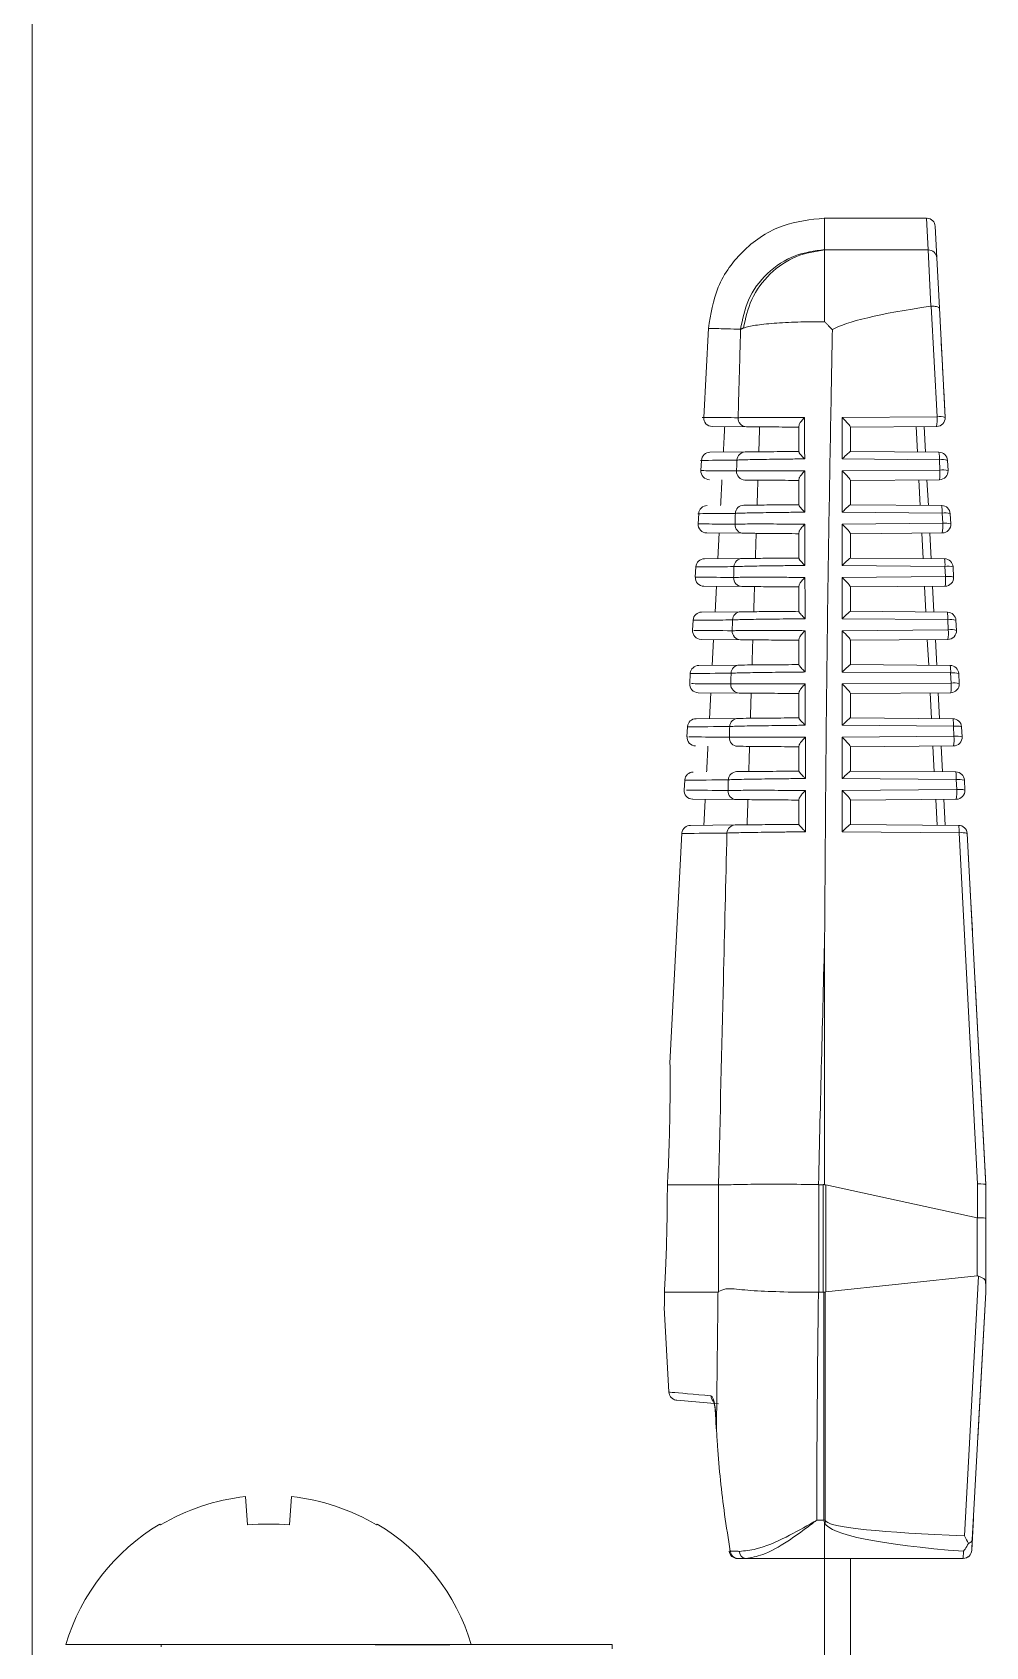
# Model space of a CAD drawing. Extents: x 11 to 120, y 2 to 94.
# Drawn here: x 20.089 to 21.198, y 43.932 to 45.811 of the extents above; entities that cross this region are included whole.
import ezdxf

# ---------------------------------------------------------------- set-up
doc = ezdxf.new("R2010")
doc.units = 0
doc.header["$MEASUREMENT"] = 0
doc.linetypes.add('SLD-Solid', pattern=[0])
doc.layers.add('OBJECT', color=7, linetype='CONTINUOUS')

msp = doc.modelspace()

# ---------------------------------------------------------------- linework, layer by layer
at = {"layer": 'OBJECT', "color": 7, "linetype": 'SLD-Solid', "lineweight": 15}
for p, q in [((20.0888, 48.6893), (20.0888, 39.7167)), ((21.1296, 45.5943), (21.0106, 45.5943)), ((21.1315, 45.5573), (21.1296, 45.5943)), ((21.1415, 45.548), (21.1396, 45.5849)), ((21.011, 45.5573), (21.1315, 45.5573)), ((21.1347, 45.4917), (21.1315, 45.5573)), ((21.1415, 45.548), (21.1446, 45.4894)), ((21.1418, 45.3631), (21.135, 45.4918)), ((21.1446, 45.4894), (21.1513, 45.3624)), ((20.8757, 45.4664), (20.8703, 45.3624)), ((21.1467, 45.449), (21.1481, 45.4232)), ((21.1513, 45.3624), (21.1496, 45.394)), ((21.0315, 45.3621), (21.1418, 45.3631)), ((21.0315, 45.314), (21.0315, 45.3621)), ((20.92, 45.3515), (20.8802, 45.3519)), ((21.1414, 45.3518), (21.041, 45.351)), ((21.041, 45.3511), (21.041, 45.3227)), ((21.119, 45.322), (21.1174, 45.3516)), ((21.1268, 45.3517), (21.1284, 45.322)), ((20.9186, 45.3222), (20.8775, 45.3218)), ((21.0409, 45.3227), (21.144, 45.3218)), ((20.8676, 45.3124), (20.867, 45.3004)), ((21.1445, 45.313), (21.0315, 45.314)), ((21.1451, 45.3011), (21.1445, 45.313)), ((21.1539, 45.3123), (21.1546, 45.3004)), ((21.0315, 45.3001), (21.1451, 45.3011)), ((21.0315, 45.252), (21.0315, 45.3001)), ((21.1447, 45.2899), (21.041, 45.289)), ((21.041, 45.2891), (21.041, 45.2607)), ((21.1222, 45.26), (21.1207, 45.2897)), ((21.1301, 45.2898), (21.1317, 45.2599)), ((20.8644, 45.2504), (20.8638, 45.2385)), ((21.1478, 45.251), (21.0315, 45.252)), ((21.0409, 45.2607), (21.1473, 45.2598)), ((21.1484, 45.2391), (21.1478, 45.251)), ((21.1572, 45.2503), (21.1578, 45.2384)), ((20.9165, 45.2275), (20.8737, 45.2279)), ((20.8882, 45.228), (20.8866, 45.1977)), ((21.0315, 45.2381), (21.1484, 45.2391)), ((21.0315, 45.19), (21.0315, 45.2381)), ((21.148, 45.2279), (21.041, 45.227)), ((21.041, 45.2271), (21.041, 45.1987)), ((21.1255, 45.198), (21.124, 45.2277)), ((21.1334, 45.2278), (21.135, 45.1979)), ((20.871, 45.1978), (20.9151, 45.1981)), ((21.151, 45.189), (21.0315, 45.19)), ((21.0409, 45.1987), (21.1506, 45.1978)), ((20.8611, 45.1884), (20.8605, 45.1765)), ((21.0315, 45.1761), (21.1517, 45.1772)), ((21.0315, 45.128), (21.0315, 45.1761)), ((21.1517, 45.1772), (21.151, 45.189)), ((21.1605, 45.1883), (21.1611, 45.1765)), ((20.9148, 45.1656), (20.8704, 45.1659)), ((20.885, 45.166), (20.8834, 45.1357)), ((21.1512, 45.1659), (21.041, 45.165)), ((21.041, 45.1651), (21.041, 45.1367)), ((21.1288, 45.136), (21.1272, 45.1657)), ((21.1366, 45.1658), (21.1382, 45.1359)), ((20.8678, 45.1357), (20.9135, 45.1361)), ((21.0409, 45.1367), (21.1539, 45.1357)), ((20.8579, 45.1263), (20.8573, 45.1146)), ((21.1543, 45.127), (21.0315, 45.128)), ((21.0315, 45.1141), (21.1549, 45.1152)), ((21.0315, 45.066), (21.0315, 45.1141)), ((21.1549, 45.1152), (21.1543, 45.127)), ((21.1638, 45.1263), (21.1644, 45.1145)), ((20.9131, 45.1036), (20.8672, 45.104)), ((20.8817, 45.104), (20.8801, 45.0737)), ((21.1545, 45.104), (21.041, 45.103)), ((21.041, 45.1031), (21.041, 45.0747)), ((21.1321, 45.0739), (21.1305, 45.1038)), ((21.1399, 45.1038), (21.1415, 45.0738)), ((20.8546, 45.0643), (20.854, 45.0526)), ((20.8645, 45.0737), (20.9118, 45.0741)), ((21.1576, 45.0649), (21.0315, 45.066)), ((21.0409, 45.0747), (21.1571, 45.0737)), ((21.1582, 45.0532), (21.1576, 45.0649)), ((21.167, 45.0642), (21.1677, 45.0525)), ((20.9115, 45.0416), (20.8639, 45.042)), ((20.8785, 45.042), (20.8769, 45.0116)), ((21.0315, 45.0521), (21.1582, 45.0532)), ((21.0315, 45.004), (21.0315, 45.0521)), ((21.1578, 45.042), (21.041, 45.041)), ((21.041, 45.0411), (21.041, 45.0127)), ((21.1353, 45.0119), (21.1338, 45.0418)), ((21.1432, 45.0419), (21.1448, 45.0118)), ((20.8514, 45.0023), (20.8508, 44.9906)), ((20.8613, 45.0117), (20.9102, 45.0121)), ((21.1609, 45.0029), (21.0315, 45.004)), ((21.0409, 45.0127), (21.1604, 45.0117)), ((21.1615, 44.9912), (21.1609, 45.0029)), ((21.1703, 45.0022), (21.1709, 44.9905)), ((21.0315, 44.9901), (21.1615, 44.9912)), ((21.0315, 44.942), (21.0315, 44.9901)), ((21.161, 44.98), (21.041, 44.979)), ((21.041, 44.9791), (21.041, 44.9507)), ((21.1386, 44.9499), (21.137, 44.9798)), ((21.1465, 44.9799), (21.1481, 44.9498)), ((21.0409, 44.9507), (21.1637, 44.9497)), ((20.8481, 44.9403), (20.8475, 44.9287)), ((21.1641, 44.9409), (21.0315, 44.942)), ((21.0315, 44.9281), (21.1647, 44.9293)), ((21.0315, 44.88), (21.0315, 44.9281)), ((21.1647, 44.9293), (21.1641, 44.9409)), ((21.1736, 44.9402), (21.1742, 44.9286)), ((20.9082, 44.9176), (20.8574, 44.9181)), ((21.1643, 44.918), (21.041, 44.917)), ((21.041, 44.9171), (21.041, 44.8887)), ((21.1419, 44.8878), (21.1403, 44.9178)), ((21.1497, 44.9179), (21.1513, 44.8878)), ((21.0409, 44.8887), (21.167, 44.8876)), ((20.8449, 44.8783), (20.8309, 44.6108)), ((20.8548, 44.8876), (20.907, 44.8881)), ((21.1674, 44.8788), (21.0315, 44.88)), ((21.189, 44.4703), (21.1674, 44.8788)), ((21.1769, 44.8781), (21.1985, 44.4694)), ((21.1807, 44.8049), (21.1769, 44.8781)), ((21.1829, 44.7648), (21.1807, 44.8049)), ((21.011, 44.758), (21.011, 44.4694)), ((21.1931, 44.5705), (21.186, 44.7044)), ((21.1985, 44.4693), (21.1931, 44.5705)), ((20.8876, 44.4693), (20.828, 44.4693)), ((20.8876, 44.3449), (20.8876, 44.4693)), ((21.0038, 44.4694), (21.0042, 44.4693)), ((21.0042, 44.4693), (21.0042, 44.3443)), ((21.0094, 44.4693), (21.0042, 44.4693)), ((21.0094, 44.3443), (21.0094, 44.4693)), ((21.0125, 44.469), (21.0125, 44.3445)), ((21.1887, 44.4308), (21.0125, 44.469)), ((21.189, 44.4308), (21.189, 44.4703)), ((21.1985, 44.4694), (21.1985, 44.4693)), ((21.1985, 44.4693), (21.1985, 44.4302)), ((21.1887, 44.4308), (21.189, 44.4308)), ((21.1887, 44.3632), (21.1887, 44.4308)), ((21.1985, 44.4302), (21.1985, 44.3526)), ((21.0125, 44.3445), (21.1887, 44.3632)), ((21.1737, 44.0608), (21.1901, 44.3629)), ((20.8869, 44.3443), (20.8246, 44.3443)), ((21.0042, 44.3443), (21.0037, 44.3443)), ((21.0042, 44.3443), (21.0094, 44.3443)), ((21.0102, 44.3443), (21.0094, 44.3443)), ((21.0102, 44.0788), (21.0102, 44.3443)), ((21.0125, 44.3445), (21.0117, 44.3444)), ((21.0117, 44.3444), (21.0117, 44.0788)), ((21.1985, 44.3443), (21.1828, 44.0561)), ((21.1892, 44.174), (21.1985, 44.3443)), ((21.1985, 44.3526), (21.1985, 44.3443)), ((20.8244, 44.3265), (20.8298, 44.228)), ((20.8876, 44.2143), (20.8389, 44.2186)), ((20.8839, 44.2033), (20.8848, 44.1851)), ((20.8839, 44.2033), (20.8839, 44.2033)), ((20.3395, 44.0735), (20.3371, 44.1064)), ((20.3906, 44.1064), (20.3882, 44.0735)), ((21.1822, 44.0439), (21.1842, 44.0809)), ((20.2373, 44.0744), (20.2381, 44.0735)), ((20.4896, 44.0735), (20.4903, 44.0744)), ((21.0017, 44.0788), (21.0102, 44.0788)), ((21.011, 44.0758), (21.011, 44.0343)), ((21.1828, 44.0561), (21.1822, 44.0439)), ((21.011, 44.0343), (20.9192, 44.0343)), ((21.1632, 44.0343), (21.011, 44.0343)), ((21.011, 44.0343), (21.011, 43.8529)), ((21.041, 44.0343), (21.041, 43.8529)), ((21.1722, 44.0344), (21.1725, 44.0427)), ((20.1278, 43.9343), (20.5998, 43.9343)), ((20.2388, 43.9343), (20.2388, 43.9316)), ((20.4888, 43.9336), (20.4888, 43.9343)), ((20.7638, 43.9343), (20.7638, 43.9291))]:
    msp.add_line(p, q, dxfattribs=at)
at = {"layer": 'OBJECT', "color": 7, "linetype": 'SLD-Solid', "lineweight": 15, "flags": 128}
for points in [[(20.8834, 44.2082), (20.8837, 44.2061), (20.8838, 44.2033)], [(20.8841, 44.2033), (20.8839, 44.2033), (20.8839, 44.2033)], [(20.8851, 44.1851), (20.8848, 44.1851), (20.8848, 44.1851)], [(21.1723, 44.0344), (21.1722, 44.0344), (21.1722, 44.0344)]]:
    msp.add_lwpolyline(points, dxfattribs=at)
at = {"layer": 'OBJECT', "color": 7, "linetype": 'SLD-Solid', "lineweight": 15}
for centre, radius, start, end in [((21.1296, 45.5843), 0.01, 3.0226, 85.0653), ((21.1316, 45.5474), 0.00991, 3.4707, 90.555), ((20.8802, 45.3619), 0.01, 176.9496, 269.5), ((20.9202, 45.3614), 0.00992, 176.5032, 268.9399), ((21.0874, 45.3596), 0.0545, 351.8664, 3.6806), ((21.1413, 45.3618), 0.01, 270.5, 3.0226), ((21.1451, 45.3429), 0.0204, 72.3835, 99.2788), ((20.8776, 45.3118), 0.01, 90.5, 176.6468), ((20.9188, 45.3123), 0.00989, 91.0021, 177.5873), ((21.1036, 45.3154), 0.041, 356.6853, 9), ((21.144, 45.3118), 0.01, 3.0226, 89.5), ((21.1478, 45.2929), 0.0204, 72.3835, 99.2788), ((20.877, 45.2999), 0.01, 176.5331, 269.5), ((20.9184, 45.2994), 0.00992, 176.4854, 268.9194), ((21.0907, 45.2976), 0.0545, 351.8664, 3.6806), ((21.1446, 45.2999), 0.01, 270.5, 3.0226), ((21.1484, 45.281), 0.0204, 72.3835, 99.2788), ((20.8744, 45.2498), 0.01, 90.5, 176.1343), ((20.917, 45.2503), 0.00989, 91.0203, 177.6082), ((21.1068, 45.2534), 0.041, 356.6853, 9), ((21.1472, 45.2498), 0.01, 3.0226, 89.5), ((21.151, 45.2309), 0.0204, 72.3835, 99.2788), ((20.8738, 45.2379), 0.01, 176.0214, 269.5), ((20.9167, 45.2374), 0.00991, 176.4672, 268.8985), ((21.094, 45.2356), 0.0545, 351.8664, 3.6806), ((21.1479, 45.2379), 0.01, 270.5, 3.0226), ((21.1517, 45.219), 0.0204, 72.3835, 99.2788), ((20.8711, 45.1878), 0.01, 90.5, 175.6235), ((20.9153, 45.1883), 0.00989, 91.0387, 177.6293), ((21.1101, 45.1914), 0.041, 356.6853, 9), ((21.1505, 45.1878), 0.01, 3.0226, 89.5), ((21.1543, 45.1689), 0.0204, 72.3835, 99.2788), ((20.8705, 45.1759), 0.01, 175.5116, 269.5), ((20.915, 45.1755), 0.00991, 176.4488, 268.8773), ((21.0972, 45.1737), 0.0545, 351.8664, 3.6806), ((21.1511, 45.1759), 0.01, 270.5, 3.0226), ((21.1549, 45.157), 0.0204, 72.3835, 99.2788), ((20.8679, 45.1257), 0.01, 90.5, 175.1147), ((20.9136, 45.1263), 0.00988, 91.0575, 177.6507), ((21.1134, 45.1293), 0.041, 356.6853, 9), ((21.1538, 45.1257), 0.01, 3.0226, 89.5), ((20.8673, 45.114), 0.01, 175.0037, 269.5), ((20.9133, 45.1135), 0.00991, 176.4302, 268.8558), ((21.1576, 45.1068), 0.0204, 72.3835, 99.2788), ((21.1005, 45.1117), 0.0545, 351.8664, 3.6806), ((21.1544, 45.114), 0.01, 270.5, 3.0226), ((21.1582, 45.095), 0.0204, 72.3835, 99.2788), ((20.8646, 45.0637), 0.01, 90.5, 174.6079), ((20.912, 45.0642), 0.00988, 91.0765, 177.6725), ((21.1167, 45.0673), 0.041, 356.6853, 9), ((21.1571, 45.0637), 0.01, 3.0226, 89.5), ((21.1609, 45.0448), 0.0204, 72.3835, 99.2788), ((20.864, 45.052), 0.01, 174.4978, 269.5), ((20.9117, 45.0515), 0.00991, 176.4113, 268.834), ((21.1038, 45.0497), 0.0545, 351.8664, 3.6806), ((21.1577, 45.052), 0.01, 270.5, 3.0226), ((21.1615, 45.0331), 0.0204, 72.3835, 99.2788), ((20.8614, 45.0017), 0.01, 90.5, 174.103), ((20.9104, 45.0022), 0.00988, 91.0959, 177.6945), ((21.1199, 45.0053), 0.041, 356.6853, 9), ((21.1603, 45.0017), 0.01, 3.0226, 89.5), ((21.1641, 44.9828), 0.0204, 72.3835, 99.2788), ((20.8608, 44.99), 0.01, 173.9939, 269.5), ((20.91, 44.9895), 0.0099, 176.3921, 268.8118), ((21.1071, 44.9877), 0.0545, 351.8664, 3.6806), ((21.161, 44.99), 0.01, 270.5, 3.0226), ((21.1648, 44.9711), 0.0204, 72.3835, 99.2788), ((20.8581, 44.9396), 0.01, 90.5, 173.6003), ((20.9088, 44.9402), 0.00987, 91.1155, 177.7169), ((21.1232, 44.9432), 0.041, 356.6853, 9), ((21.1636, 44.9397), 0.01, 3.0226, 89.5), ((20.8575, 44.9281), 0.01, 173.4921, 269.5), ((20.9084, 44.9275), 0.0099, 176.3727, 268.7893), ((21.1674, 44.9207), 0.0204, 72.3835, 99.2788), ((21.1103, 44.9258), 0.0545, 351.8664, 3.6806), ((21.1642, 44.928), 0.01, 270.5, 3.0226), ((21.168, 44.9091), 0.0204, 72.3835, 99.2788), ((20.8549, 44.8776), 0.01, 90.5, 173.0997), ((20.9072, 44.8782), 0.00987, 91.1354, 177.7395), ((21.1265, 44.8812), 0.041, 356.6853, 9), ((21.1669, 44.8776), 0.01, 3.0226, 89.5), ((21.1707, 44.8587), 0.0204, 72.3835, 99.2788), ((20.8888, 44.2242), 0.0101, 182.6087, 221.1824), ((20.8503, 44.2063), 0.0332, 3.1976, 20.1598), ((20.3638, 43.8609), 0.2469, 96.217, 120.6029), ((20.3639, 43.8609), 0.2469, 59.3971, 83.783), ((20.3638, 43.8627), 0.2466, 120.8571, 163.1157), ((20.3638, 43.7652), 0.3092, 85.4883, 94.5117), ((20.3638, 43.8627), 0.2466, 16.8843, 59.1429), ((21.0102, 44.1946), 0.1158, 269.9998, 270.7808), ((20.9212, 44.1702), 0.1302, 313.5438, 314.5094), ((21.1722, 44.0444), 0.00999, 269.9506, 356.8551), ((21.1722, 44.0444), 0.01, 270.809, 356.8941), ((20.899, 44.0538), 0.0111, 273.647, 281.4948), ((20.9096, 44.0443), 0.01, 189.2546, 270), ((20.9103, 44.0434), 0.00906, 182.8157, 265.6379), ((20.9203, 44.0428), 0.00857, 181.3596, 262.7702), ((20.7638, -6.7257), 50.66, 90, 90.31102)]:
    msp.add_arc(centre, radius, start, end, dxfattribs=at)
for centre, major_axis, ratio, start_param, end_param in [((23.3007, 45.4393), (2.2897, -0.0147), 0.052015, 2.811677, 3.052791), ((21.031, 45.3609), (0.00996, -0.00988), 0.087934, 0.08695, 1.605386), ((21.031, 45.3128), (0.00999, 0.00991), 0.035372, 0.03505, 1.483386), ((21.031, 45.2989), (0.00996, -0.00988), 0.087934, 0.08695, 1.605386), ((21.031, 45.2508), (0.00999, 0.00991), 0.035372, 0.03505, 1.483386), ((21.031, 45.2369), (0.00996, -0.00988), 0.087934, 0.08695, 1.605386), ((21.031, 45.1888), (0.00999, 0.00991), 0.035372, 0.03505, 1.483386), ((21.031, 45.1749), (0.00996, -0.00988), 0.087934, 0.08695, 1.605386), ((21.031, 45.1268), (0.00999, 0.00991), 0.035372, 0.03505, 1.483386), ((21.031, 45.1129), (0.00996, -0.00988), 0.087934, 0.08695, 1.605386), ((21.031, 45.0648), (0.00999, 0.00991), 0.035372, 0.03505, 1.483386), ((21.031, 45.0509), (0.00996, -0.00988), 0.087934, 0.08695, 1.605386), ((21.031, 45.0028), (0.00999, 0.00991), 0.035372, 0.03505, 1.483386), ((21.031, 44.9889), (0.00996, -0.00988), 0.087934, 0.08695, 1.605386), ((21.031, 44.9408), (0.00999, 0.00991), 0.035372, 0.03505, 1.483386), ((21.031, 44.9269), (0.00996, -0.00988), 0.087934, 0.08695, 1.605386), ((21.031, 44.8788), (0.00999, 0.00991), 0.035372, 0.03505, 1.483386), ((23.0735, 40.451), (0, 19.0675), 0.111038, 1.342949, 1.358461), ((21.0094, 45.4467), (0, 0.9773), 0.122785, 3.141593, 3.154684), ((21.0094, 45.4473), (-0.0064, 0.9787), 0.122438, 3.101128, 3.114217), ((21.1885, 44.4691), (0.01, 0.00026), 0.120424, 0.003177, 1.515259), ((21.1885, 44.4302), (0.01, 0), 0.061163, 0, 1.518436), ((21.1885, 44.3258), (0.0006, 0.0374), 0.267094, 6.175075, 6.315676), ((23.0735, 43.9866), (0, 7.8848), 0.262774, 1.525405, 1.559096), ((21.5797, 44.0943), (0.5695, 0.0157), 0.101686, 3.138791, 3.191455), ((21.5797, 44.0943), (0.5695, 0.0157), 0.101686, 3.191455, 3.913119), ((21.5813, 44.0866), (0.5695, 0.0078), 0.050872, 3.140897, 3.193561), ((21.5813, 44.0866), (0.5695, 0.0078), 0.050872, 3.193561, 3.914226)]:
    msp.add_ellipse(centre, major_axis=major_axis, ratio=ratio, start_param=start_param, end_param=end_param, dxfattribs=at)
for points, knots in [([(21.011, 45.5943), (20.9944, 45.5926), (20.9602, 45.5889), (20.9155, 45.5595), (20.8838, 45.5164), (20.8783, 45.4824), (20.8757, 45.466)], [0, 0, 0, 0, 0.240773, 0.5, 0.759227, 1, 1, 1, 1]), ([(21.011, 45.5577), (20.9992, 45.5561), (20.9749, 45.5528), (20.9431, 45.5314), (20.92, 45.5007), (20.9154, 45.4766), (20.9132, 45.465)], [0, 0, 0, 0, 0.24117, 0.5, 0.75883, 1, 1, 1, 1]), ([(21.011, 45.5573), (20.9998, 45.5555), (20.9768, 45.5519), (20.9464, 45.5309), (20.924, 45.5011), (20.919, 45.4777), (20.9166, 45.4664)], [0, 0, 0, 0, 0.241561, 0.5, 0.758439, 1, 1, 1, 1]), ([(21.135, 45.4918), (21.1362, 45.4918), (21.1384, 45.4918), (21.1413, 45.4914), (21.1434, 45.4908), (21.1444, 45.49), (21.1446, 45.4896), (21.1446, 45.4894), (21.1446, 45.4894)], [0, 0, 0, 0, 0.219281, 0.438507, 0.659241, 0.882986, 0.98583, 1, 1, 1, 1]), ([(20.9132, 45.465), (20.9024, 45.4653), (20.8805, 45.4659), (20.8773, 45.4659), (20.8757, 45.466)], [0, 0, 0, 0, 0.496376, 1, 1, 1, 1]), ([(21.02, 45.4644), (21.0199, 45.4587), (21.0194, 45.4303), (21.0172, 45.3109), (21.0132, 45.0811), (21.0118, 44.8741), (21.011, 44.758)], [0, 0, 0, 0, 0.024148, 0.120739, 0.507103, 1, 1, 1, 1]), ([(21.1496, 45.394), (21.1494, 45.3978), (21.149, 45.4054), (21.1485, 45.4147), (21.1482, 45.4209), (21.1481, 45.4224), (21.1481, 45.4232)], [0, 0, 0, 0, 0.261879, 0.524407, 0.77642, 1, 1, 1, 1]), ([(20.8703, 45.3624), (20.8703, 45.3624), (20.8652, 45.3624), (20.8782, 45.3623), (20.8995, 45.3621), (20.9103, 45.362)], [0, 0, 0, 0, 0.001446, 0.498454, 1, 1, 1, 1]), ([(20.9103, 45.362), (20.9119, 45.3621), (20.9167, 45.3622), (20.9343, 45.3623), (20.9593, 45.3623), (20.9782, 45.3622), (20.9854, 45.3621), (20.9876, 45.3621)], [0, 0, 0, 0, 0.161729, 0.488573, 0.814943, 0.942319, 1, 1, 1, 1]), ([(20.981, 45.3522), (20.9811, 45.3528), (20.9813, 45.3542), (20.9833, 45.3573), (20.9856, 45.3601), (20.9872, 45.3617), (20.9876, 45.3621), (20.9876, 45.3621)], [0, 0, 0, 0, 0.236919, 0.528787, 0.900003, 0.991341, 1, 1, 1, 1]), ([(20.9876, 45.3621), (20.9876, 45.3555), (20.9877, 45.3395), (20.9877, 45.3235), (20.9878, 45.3141)], [0, 0, 0, 0, 0.412316, 1, 1, 1, 1]), ([(20.981, 45.351), (20.9704, 45.3511), (20.9492, 45.3513), (20.9285, 45.3514), (20.9226, 45.3515), (20.92, 45.3515)], [0, 0, 0, 0, 0.357964, 0.715857, 1, 1, 1, 1]), ([(20.9186, 45.3222), (20.9222, 45.3222), (20.9294, 45.3223), (20.9526, 45.3225), (20.9722, 45.3226), (20.981, 45.3227)], [0, 0, 0, 0, 0.356145, 0.712376, 1, 1, 1, 1]), ([(20.9878, 45.3141), (20.9877, 45.3141), (20.9874, 45.3144), (20.9857, 45.3161), (20.9834, 45.3186), (20.9813, 45.3212), (20.9811, 45.3221), (20.981, 45.3224)], [0, 0, 0, 0, 0.008287, 0.094553, 0.478398, 0.770552, 1, 1, 1, 1]), ([(20.9089, 45.3127), (20.9076, 45.3127), (20.9013, 45.3126), (20.8787, 45.3124), (20.8627, 45.3123), (20.8678, 45.3123), (20.8679, 45.3123)], [0, 0, 0, 0, 0.046867, 0.234364, 0.98622, 1, 1, 1, 1]), ([(20.9878, 45.3141), (20.9855, 45.314), (20.9769, 45.314), (20.9568, 45.3137), (20.9314, 45.3134), (20.9148, 45.313), (20.9103, 45.3128), (20.9089, 45.3127)], [0, 0, 0, 0, 0.057873, 0.218011, 0.538018, 0.858388, 1, 1, 1, 1]), ([(20.8674, 45.3004), (20.8689, 45.3004), (20.872, 45.3004), (20.8962, 45.3002), (20.9085, 45.3)], [0, 0, 0, 0, 0.488709, 1, 1, 1, 1]), ([(20.9085, 45.3), (20.9101, 45.3001), (20.915, 45.3002), (20.9328, 45.3004), (20.9583, 45.3003), (20.9778, 45.3002), (20.9855, 45.3001), (20.9878, 45.3001)], [0, 0, 0, 0, 0.159551, 0.48199, 0.803962, 0.942061, 1, 1, 1, 1]), ([(20.981, 45.289), (20.9702, 45.2891), (20.9488, 45.2893), (20.9273, 45.2894), (20.9211, 45.2895), (20.9182, 45.2895)], [0, 0, 0, 0, 0.352325, 0.704581, 1, 1, 1, 1]), ([(20.981, 45.2901), (20.9811, 45.2907), (20.9813, 45.292), (20.9832, 45.295), (20.9856, 45.2978), (20.9873, 45.2996), (20.9878, 45.3001), (20.9878, 45.3001)], [0, 0, 0, 0, 0.225635, 0.506976, 0.868217, 0.991454, 1, 1, 1, 1]), ([(20.9878, 45.3001), (20.9878, 45.2935), (20.9878, 45.2775), (20.9879, 45.2615), (20.9879, 45.2521)], [0, 0, 0, 0, 0.412356, 1, 1, 1, 1]), ([(20.9071, 45.2507), (20.9058, 45.2507), (20.8994, 45.2506), (20.8764, 45.2504), (20.8596, 45.2503), (20.8648, 45.2503), (20.8651, 45.2503)], [0, 0, 0, 0, 0.045988, 0.229969, 0.967722, 1, 1, 1, 1]), ([(20.9879, 45.2521), (20.9856, 45.252), (20.9769, 45.252), (20.9566, 45.2517), (20.9309, 45.2514), (20.9135, 45.251), (20.9087, 45.2508), (20.9071, 45.2507)], [0, 0, 0, 0, 0.058136, 0.216179, 0.531949, 0.848067, 1, 1, 1, 1]), ([(20.9168, 45.2602), (20.9205, 45.2602), (20.9278, 45.2603), (20.9514, 45.2605), (20.9717, 45.2606), (20.981, 45.2607)], [0, 0, 0, 0, 0.350806, 0.701696, 1, 1, 1, 1]), ([(20.9879, 45.2521), (20.9879, 45.2521), (20.9875, 45.2525), (20.9857, 45.2543), (20.9833, 45.2568), (20.9813, 45.2593), (20.9811, 45.2601), (20.981, 45.2605)], [0, 0, 0, 0, 0.008198, 0.119701, 0.493719, 0.776727, 1, 1, 1, 1]), ([(20.8645, 45.2384), (20.8659, 45.2384), (20.8687, 45.2384), (20.8937, 45.2382), (20.9068, 45.2381)], [0, 0, 0, 0, 0.479306, 1, 1, 1, 1]), ([(20.9068, 45.2381), (20.9084, 45.2381), (20.9134, 45.2383), (20.9313, 45.2384), (20.9572, 45.2383), (20.9773, 45.2382), (20.9856, 45.2381), (20.988, 45.2381)], [0, 0, 0, 0, 0.157481, 0.475733, 0.793524, 0.941799, 1, 1, 1, 1]), ([(20.981, 45.227), (20.9701, 45.2271), (20.9485, 45.2273), (20.9261, 45.2275), (20.9196, 45.2275), (20.9165, 45.2275)], [0, 0, 0, 0, 0.347005, 0.693943, 1, 1, 1, 1]), ([(20.981, 45.228), (20.9811, 45.2286), (20.9813, 45.2299), (20.9832, 45.2328), (20.9856, 45.2357), (20.9874, 45.2376), (20.9879, 45.2381), (20.988, 45.2381)], [0, 0, 0, 0, 0.220758, 0.494543, 0.847827, 0.99156, 1, 1, 1, 1]), ([(20.988, 45.2381), (20.988, 45.2315), (20.988, 45.2155), (20.9881, 45.1995), (20.9881, 45.1901)], [0, 0, 0, 0, 0.412394, 1, 1, 1, 1]), ([(20.9881, 45.1901), (20.9857, 45.19), (20.9769, 45.19), (20.9565, 45.1897), (20.9303, 45.1894), (20.9123, 45.189), (20.9072, 45.1887), (20.9054, 45.1887)], [0, 0, 0, 0, 0.058402, 0.214452, 0.526193, 0.838268, 1, 1, 1, 1]), ([(20.9151, 45.1981), (20.9188, 45.1982), (20.9262, 45.1982), (20.9503, 45.1985), (20.9711, 45.1986), (20.981, 45.1987)], [0, 0, 0, 0, 0.345761, 0.691605, 1, 1, 1, 1]), ([(20.9881, 45.1901), (20.988, 45.1901), (20.9875, 45.1906), (20.9857, 45.1924), (20.9833, 45.195), (20.9813, 45.1974), (20.9811, 45.1982), (20.981, 45.1985)], [0, 0, 0, 0, 0.008114, 0.14385, 0.508241, 0.782554, 1, 1, 1, 1]), ([(20.9054, 45.1887), (20.9041, 45.1887), (20.8976, 45.1886), (20.874, 45.1884), (20.8566, 45.1882), (20.8618, 45.1883), (20.8622, 45.1883)], [0, 0, 0, 0, 0.045141, 0.225734, 0.949897, 1, 1, 1, 1]), ([(20.8616, 45.1765), (20.8628, 45.1764), (20.8654, 45.1764), (20.8913, 45.1762), (20.9051, 45.1761)], [0, 0, 0, 0, 0.470225, 1, 1, 1, 1]), ([(20.9051, 45.1761), (20.9068, 45.1761), (20.9118, 45.1763), (20.9298, 45.1764), (20.9561, 45.1763), (20.9769, 45.1762), (20.9857, 45.1762), (20.9881, 45.1761)], [0, 0, 0, 0, 0.155511, 0.469779, 0.783591, 0.941534, 1, 1, 1, 1]), ([(20.981, 45.166), (20.9811, 45.1665), (20.9813, 45.1677), (20.9832, 45.1707), (20.9856, 45.1736), (20.9874, 45.1755), (20.9881, 45.1761), (20.9881, 45.1761)], [0, 0, 0, 0, 0.216117, 0.482661, 0.828146, 0.991661, 1, 1, 1, 1]), ([(20.9881, 45.1761), (20.9881, 45.1695), (20.9882, 45.1535), (20.9882, 45.1375), (20.9882, 45.1281)], [0, 0, 0, 0, 0.41243, 1, 1, 1, 1]), ([(20.981, 45.165), (20.97, 45.1651), (20.9482, 45.1653), (20.9249, 45.1655), (20.9181, 45.1655), (20.9148, 45.1656)], [0, 0, 0, 0, 0.341978, 0.683892, 1, 1, 1, 1]), ([(20.9135, 45.1361), (20.9172, 45.1362), (20.9246, 45.1362), (20.9492, 45.1364), (20.9706, 45.1366), (20.981, 45.1367)], [0, 0, 0, 0, 0.340986, 0.682054, 1, 1, 1, 1]), ([(20.9882, 45.1281), (20.9882, 45.1281), (20.9876, 45.1287), (20.9857, 45.1306), (20.9832, 45.1332), (20.9813, 45.1355), (20.9811, 45.1362), (20.981, 45.1365)], [0, 0, 0, 0, 0.008033, 0.167032, 0.522009, 0.788055, 1, 1, 1, 1]), ([(20.9038, 45.1267), (20.9024, 45.1266), (20.8958, 45.1266), (20.8717, 45.1264), (20.8536, 45.1262), (20.8589, 45.1263), (20.8593, 45.1263)], [0, 0, 0, 0, 0.044325, 0.221651, 0.932709, 1, 1, 1, 1]), ([(20.8588, 45.1145), (20.8598, 45.1145), (20.862, 45.1144), (20.8889, 45.1142), (20.9034, 45.1141)], [0, 0, 0, 0, 0.461446, 1, 1, 1, 1]), ([(20.9034, 45.1141), (20.9051, 45.1141), (20.9102, 45.1143), (20.9283, 45.1144), (20.9551, 45.1143), (20.9764, 45.1142), (20.9858, 45.1142), (20.9883, 45.1141)], [0, 0, 0, 0, 0.153635, 0.464106, 0.774128, 0.941266, 1, 1, 1, 1]), ([(20.9882, 45.1281), (20.9858, 45.128), (20.977, 45.128), (20.9563, 45.1277), (20.9298, 45.1274), (20.911, 45.127), (20.9057, 45.1267), (20.9038, 45.1267)], [0, 0, 0, 0, 0.058671, 0.212823, 0.520728, 0.828954, 1, 1, 1, 1]), ([(20.981, 45.1039), (20.9811, 45.1044), (20.9813, 45.1056), (20.9831, 45.1085), (20.9856, 45.1114), (20.9875, 45.1134), (20.9882, 45.1141), (20.9883, 45.1141)], [0, 0, 0, 0, 0.211698, 0.471304, 0.809147, 0.991758, 1, 1, 1, 1]), ([(20.9883, 45.1141), (20.9883, 45.1075), (20.9883, 45.0915), (20.9884, 45.0755), (20.9884, 45.0661)], [0, 0, 0, 0, 0.412464, 1, 1, 1, 1]), ([(20.981, 45.103), (20.9699, 45.1031), (20.9479, 45.1033), (20.9238, 45.1035), (20.9166, 45.1035), (20.9131, 45.1036)], [0, 0, 0, 0, 0.337221, 0.67438, 1, 1, 1, 1]), ([(20.9021, 45.0646), (20.9008, 45.0646), (20.894, 45.0646), (20.8695, 45.0644), (20.8505, 45.0642), (20.8559, 45.0642), (20.8565, 45.0642)], [0, 0, 0, 0, 0.043537, 0.217711, 0.916123, 1, 1, 1, 1]), ([(20.9884, 45.0661), (20.9859, 45.066), (20.977, 45.066), (20.9561, 45.0657), (20.9294, 45.0654), (20.9098, 45.065), (20.9042, 45.0647), (20.9021, 45.0646)], [0, 0, 0, 0, 0.058943, 0.211285, 0.515535, 0.820092, 1, 1, 1, 1]), ([(20.9118, 45.0741), (20.9156, 45.0742), (20.9231, 45.0742), (20.948, 45.0744), (20.9701, 45.0746), (20.981, 45.0747)], [0, 0, 0, 0, 0.336461, 0.673003, 1, 1, 1, 1]), ([(20.9884, 45.0661), (20.9884, 45.0661), (20.9876, 45.0668), (20.9857, 45.0687), (20.9832, 45.0714), (20.9813, 45.0736), (20.9811, 45.0743), (20.981, 45.0746)], [0, 0, 0, 0, 0.007956, 0.189278, 0.535067, 0.793252, 1, 1, 1, 1]), ([(20.8559, 45.0525), (20.8568, 45.0525), (20.8587, 45.0525), (20.8866, 45.0522), (20.9018, 45.0521)], [0, 0, 0, 0, 0.452954, 1, 1, 1, 1]), ([(20.9018, 45.0521), (20.9035, 45.0521), (20.9087, 45.0523), (20.9268, 45.0524), (20.9541, 45.0524), (20.976, 45.0522), (20.9859, 45.0522), (20.9884, 45.0521)], [0, 0, 0, 0, 0.151845, 0.458695, 0.765103, 0.940995, 1, 1, 1, 1]), ([(20.981, 45.041), (20.9699, 45.0411), (20.9477, 45.0413), (20.9227, 45.0415), (20.9152, 45.0415), (20.9115, 45.0416)], [0, 0, 0, 0, 0.332714, 0.665366, 1, 1, 1, 1]), ([(20.981, 45.0418), (20.9811, 45.0423), (20.9813, 45.0435), (20.9831, 45.0463), (20.9856, 45.0493), (20.9876, 45.0513), (20.9884, 45.0521), (20.9884, 45.0521)], [0, 0, 0, 0, 0.207488, 0.460443, 0.790805, 0.99185, 1, 1, 1, 1]), ([(20.9884, 45.0521), (20.9884, 45.0455), (20.9885, 45.0295), (20.9885, 45.0135), (20.9885, 45.0041)], [0, 0, 0, 0, 0.412497, 1, 1, 1, 1]), ([(20.9005, 45.0026), (20.8991, 45.0026), (20.8922, 45.0026), (20.8672, 45.0023), (20.8475, 45.0022), (20.8529, 45.0022), (20.8536, 45.0022)], [0, 0, 0, 0, 0.042776, 0.213907, 0.900109, 1, 1, 1, 1]), ([(20.9885, 45.0041), (20.986, 45.004), (20.977, 45.004), (20.956, 45.0037), (20.9289, 45.0034), (20.9086, 45.003), (20.9027, 45.0027), (20.9005, 45.0026)], [0, 0, 0, 0, 0.059218, 0.209832, 0.510595, 0.811653, 1, 1, 1, 1]), ([(20.9102, 45.0121), (20.914, 45.0121), (20.9216, 45.0122), (20.9469, 45.0124), (20.9696, 45.0126), (20.981, 45.0127)], [0, 0, 0, 0, 0.332167, 0.664414, 1, 1, 1, 1]), ([(20.9885, 45.0041), (20.9885, 45.0041), (20.9877, 45.0049), (20.9857, 45.0069), (20.9831, 45.0095), (20.9813, 45.0117), (20.9811, 45.0123), (20.981, 45.0126)], [0, 0, 0, 0, 0.007883, 0.210618, 0.547453, 0.798165, 1, 1, 1, 1]), ([(20.853, 44.9905), (20.8538, 44.9905), (20.8554, 44.9905), (20.8842, 44.9903), (20.9002, 44.9901)], [0, 0, 0, 0, 0.444733, 1, 1, 1, 1]), ([(20.9002, 44.9901), (20.9019, 44.9902), (20.9071, 44.9903), (20.9254, 44.9904), (20.9531, 44.9904), (20.9756, 44.9902), (20.986, 44.9902), (20.9886, 44.9901)], [0, 0, 0, 0, 0.150136, 0.453531, 0.756488, 0.940721, 1, 1, 1, 1]), ([(20.981, 44.9798), (20.9811, 44.9803), (20.9813, 44.9814), (20.9831, 44.9841), (20.9856, 44.9871), (20.9877, 44.9892), (20.9886, 44.9901), (20.9886, 44.9901)], [0, 0, 0, 0, 0.203476, 0.450054, 0.773099, 0.991938, 1, 1, 1, 1]), ([(20.9886, 44.9901), (20.9886, 44.9835), (20.9886, 44.9675), (20.9887, 44.9515), (20.9887, 44.9421)], [0, 0, 0, 0, 0.412528, 1, 1, 1, 1]), ([(20.981, 44.979), (20.9698, 44.9791), (20.9474, 44.9793), (20.9216, 44.9795), (20.9138, 44.9796), (20.9098, 44.9796)], [0, 0, 0, 0, 0.328437, 0.656814, 1, 1, 1, 1]), ([(20.9086, 44.9501), (20.9124, 44.9501), (20.9201, 44.9502), (20.9459, 44.9504), (20.9691, 44.9506), (20.981, 44.9507)], [0, 0, 0, 0, 0.328087, 0.656253, 1, 1, 1, 1]), ([(20.9887, 44.9421), (20.9887, 44.9421), (20.9878, 44.943), (20.9857, 44.945), (20.9831, 44.9477), (20.9813, 44.9498), (20.9811, 44.9504), (20.981, 44.9506)], [0, 0, 0, 0, 0.007812, 0.231081, 0.559204, 0.802812, 1, 1, 1, 1]), ([(20.8989, 44.9406), (20.8975, 44.9406), (20.8905, 44.9405), (20.865, 44.9403), (20.8445, 44.9401), (20.8499, 44.9402), (20.8507, 44.9402)], [0, 0, 0, 0, 0.042041, 0.210231, 0.884638, 1, 1, 1, 1]), ([(20.8502, 44.9286), (20.8507, 44.9285), (20.852, 44.9285), (20.8818, 44.9283), (20.8986, 44.9281)], [0, 0, 0, 0, 0.436769, 1, 1, 1, 1]), ([(20.8986, 44.9281), (20.9003, 44.9282), (20.9056, 44.9283), (20.924, 44.9284), (20.9521, 44.9284), (20.9751, 44.9282), (20.9861, 44.9282), (20.9887, 44.9281)], [0, 0, 0, 0, 0.148503, 0.448596, 0.748256, 0.940444, 1, 1, 1, 1]), ([(20.9887, 44.9421), (20.9861, 44.942), (20.977, 44.942), (20.9559, 44.9417), (20.9285, 44.9414), (20.9075, 44.941), (20.9013, 44.9407), (20.8989, 44.9406)], [0, 0, 0, 0, 0.059495, 0.208459, 0.505892, 0.803608, 1, 1, 1, 1]), ([(20.981, 44.9177), (20.9811, 44.9182), (20.9813, 44.9191), (20.9828, 44.9216), (20.9852, 44.9246), (20.9875, 44.927), (20.9887, 44.9281), (20.9887, 44.9281)], [0, 0, 0, 0, 0.199298, 0.397083, 0.7009, 0.992023, 1, 1, 1, 1]), ([(20.9887, 44.9281), (20.9888, 44.9215), (20.9888, 44.9055), (20.9888, 44.8895), (20.9889, 44.8801)], [0, 0, 0, 0, 0.412557, 1, 1, 1, 1]), ([(20.981, 44.917), (20.9697, 44.9171), (20.9472, 44.9173), (20.9206, 44.9175), (20.9125, 44.9176), (20.9082, 44.9176)], [0, 0, 0, 0, 0.324373, 0.64869, 1, 1, 1, 1]), ([(20.907, 44.8881), (20.9109, 44.8881), (20.9186, 44.8882), (20.9448, 44.8884), (20.9686, 44.8886), (20.981, 44.8887)], [0, 0, 0, 0, 0.324207, 0.64849, 1, 1, 1, 1]), ([(20.9889, 44.8801), (20.9888, 44.8801), (20.9878, 44.881), (20.9856, 44.8832), (20.983, 44.8859), (20.9813, 44.8879), (20.9811, 44.8884), (20.981, 44.8886)], [0, 0, 0, 0, 0.007744, 0.250695, 0.570354, 0.807208, 1, 1, 1, 1]), ([(20.8973, 44.8786), (20.8959, 44.8786), (20.8888, 44.8785), (20.8629, 44.8783), (20.8415, 44.8781), (20.8469, 44.8782), (20.8478, 44.8782)], [0, 0, 0, 0, 0.041331, 0.206678, 0.869682, 1, 1, 1, 1]), ([(20.8876, 44.4693), (20.8894, 44.5487), (20.8925, 44.6851), (20.8959, 44.8215), (20.8973, 44.8786)], [0, 0, 0, 0, 0.581449, 1, 1, 1, 1]), ([(20.9889, 44.8801), (20.9862, 44.88), (20.9771, 44.88), (20.9557, 44.8797), (20.9281, 44.8794), (20.9063, 44.879), (20.8999, 44.8787), (20.8973, 44.8786)], [0, 0, 0, 0, 0.059775, 0.207161, 0.501412, 0.795934, 1, 1, 1, 1]), ([(20.831, 44.6108), (20.831, 44.6113), (20.831, 44.6133), (20.8311, 44.6003), (20.8312, 44.5728), (20.8306, 44.5326), (20.8294, 44.496), (20.8283, 44.4747), (20.828, 44.4693)], [0, 0, 0, 0, 0.069411, 0.284852, 0.500141, 0.714748, 0.928344, 1, 1, 1, 1]), ([(20.828, 44.4693), (20.8279, 44.4533), (20.8277, 44.4213), (20.8263, 44.3788), (20.8251, 44.3552), (20.8246, 44.3459), (20.8245, 44.3445)], [0, 0, 0, 0, 0.315568, 0.631102, 0.947588, 1, 1, 1, 1]), ([(21.0038, 44.4694), (20.9903, 44.4696), (20.9634, 44.4702), (20.9277, 44.47), (20.9003, 44.4692), (20.8918, 44.4693), (20.8876, 44.4693)], [0, 0, 0, 0, 0.253584, 0.507165, 0.760847, 1, 1, 1, 1]), ([(21.1985, 44.3526), (21.1984, 44.3541), (21.1984, 44.3567), (21.1972, 44.3593), (21.1951, 44.3608), (21.1926, 44.3619), (21.1908, 44.3627), (21.1901, 44.3629)], [0, 0, 0, 0, 0.281503, 0.477149, 0.672463, 0.878462, 1, 1, 1, 1]), ([(20.8246, 44.3443), (20.8245, 44.3376), (20.8245, 44.3292), (20.8244, 44.327), (20.8244, 44.3265)], [0, 0, 0, 0, 0.791837, 1, 1, 1, 1]), ([(20.8245, 44.3445), (20.8245, 44.3445), (20.8245, 44.3445), (20.8245, 44.3444), (20.8246, 44.3444), (20.8246, 44.3443), (20.8246, 44.3443)], [0, 0, 0, 0, 0.159851, 0.363921, 0.750554, 1, 1, 1, 1]), ([(21.0037, 44.3443), (20.9985, 44.3443), (20.9799, 44.3441), (20.9489, 44.3449), (20.9168, 44.3465), (20.8963, 44.3495), (20.8901, 44.3462), (20.8876, 44.3449)], [0, 0, 0, 0, 0.097508, 0.351331, 0.599304, 0.843154, 1, 1, 1, 1]), ([(20.8298, 44.228), (20.8299, 44.228), (20.8305, 44.2279), (20.836, 44.2275), (20.8596, 44.2254), (20.8787, 44.2237)], [0, 0, 0, 0, 0.045653, 0.228294, 1, 1, 1, 1]), ([(20.8298, 44.228), (20.8299, 44.2269), (20.8303, 44.2246), (20.8322, 44.2217), (20.8348, 44.2197), (20.8372, 44.2188), (20.8385, 44.2186), (20.8389, 44.2186)], [0, 0, 0, 0, 0.235917, 0.471833, 0.707753, 0.925415, 1, 1, 1, 1]), ([(20.8787, 44.2237), (20.8792, 44.2235), (20.8802, 44.2229), (20.8817, 44.2192), (20.883, 44.2138), (20.8838, 44.2082), (20.884, 44.2046), (20.8841, 44.2033)], [0, 0, 0, 0, 0.219062, 0.43802, 0.659218, 0.879999, 1, 1, 1, 1]), ([(20.8851, 44.1851), (20.8855, 44.1785), (20.8876, 44.1452), (20.8923, 44.0977), (20.8989, 44.0571), (20.9012, 44.0429)], [0, 0, 0, 0, 0.139683, 0.698663, 1, 1, 1, 1]), ([(20.9118, 44.0426), (20.9182, 44.0432), (20.9345, 44.0448), (20.9646, 44.0579), (20.9886, 44.0711), (21.0005, 44.0781), (21.0016, 44.0787), (21.0017, 44.0788)], [0, 0, 0, 0, 0.244744, 0.626729, 0.967928, 0.996144, 1, 1, 1, 1]), ([(21.0017, 44.0788), (21.0016, 44.0787), (21.0006, 44.0779), (20.9972, 44.0754), (20.9861, 44.0669), (20.9657, 44.0525), (20.9403, 44.0377), (20.9256, 44.0354), (20.9192, 44.0343)], [0, 0, 0, 0, 0.00366, 0.034965, 0.112488, 0.381452, 0.732443, 1, 1, 1, 1]), ([(21.1784, 44.0519), (21.1771, 44.0494), (21.1752, 44.046), (21.1732, 44.0435), (21.1726, 44.0428), (21.1725, 44.0427)], [0, 0, 0, 0, 0.696361, 0.978817, 1, 1, 1, 1]), ([(21.1737, 44.0608), (21.1738, 44.0607), (21.1754, 44.0576), (21.1769, 44.0547), (21.1784, 44.0519)], [0, 0, 0, 0, 0.019973, 1, 1, 1, 1]), ([(21.1828, 44.0561), (21.1828, 44.056), (21.1828, 44.0557), (21.1826, 44.0548), (21.1815, 44.0534), (21.1798, 44.0524), (21.1787, 44.052), (21.1784, 44.0519)], [0, 0, 0, 0, 0.017181, 0.202287, 0.556603, 0.898381, 1, 1, 1, 1])]:
    msp.add_open_spline(points, degree=3, knots=knots, dxfattribs=at)
for points, degree in [([(21.011, 45.5943), (21.011, 45.5928), (21.011, 45.5897), (21.011, 45.5684), (21.011, 45.5577)], 3), ([(21.011, 45.5577), (21.011, 45.5573)], 1), ([(21.011, 45.5573), (21.011, 45.5544), (21.011, 45.5487), (21.011, 45.5296), (21.011, 45.5044), (21.011, 45.4839), (21.011, 45.4736)], 3), ([(21.135, 45.4918), (21.1347, 45.4917)], 1), ([(21.011, 45.4736), (21.0003, 45.4736), (20.9789, 45.4736), (20.9513, 45.4721), (20.9289, 45.4697), (20.9207, 45.4675), (20.9166, 45.4664)], 3), ([(21.011, 45.4736), (21.02, 45.4644)], 1), ([(20.9103, 45.362), (20.9132, 45.465)], 1), ([(20.9166, 45.4664), (20.9132, 45.465)], 1), ([(20.8947, 45.3517), (20.8932, 45.322)], 1), ([(20.9344, 45.3223), (20.9353, 45.3514)], 1), ([(20.981, 45.3224), (20.981, 45.3522)], 1), ([(20.9085, 45.3), (20.9089, 45.3127)], 1), ([(20.8915, 45.2898), (20.8899, 45.2599)], 1), ([(20.9324, 45.2603), (20.9333, 45.2894)], 1), ([(20.981, 45.2605), (20.981, 45.2901)], 1), ([(20.9068, 45.2381), (20.9071, 45.2507)], 1), ([(20.9304, 45.1983), (20.9313, 45.2274)], 1), ([(20.981, 45.1985), (20.981, 45.228)], 1), ([(20.9051, 45.1761), (20.9054, 45.1887)], 1), ([(20.9285, 45.1363), (20.9294, 45.1654)], 1), ([(20.981, 45.1365), (20.981, 45.166)], 1), ([(20.9034, 45.1141), (20.9038, 45.1267)], 1), ([(20.9265, 45.0742), (20.9274, 45.1034)], 1), ([(20.981, 45.0746), (20.981, 45.1039)], 1), ([(20.9018, 45.0521), (20.9021, 45.0646)], 1), ([(20.9246, 45.0122), (20.9255, 45.0415)], 1), ([(20.981, 45.0126), (20.981, 45.0418)], 1), ([(20.9002, 44.9901), (20.9005, 45.0026)], 1), ([(20.8752, 44.9799), (20.8736, 44.9498)], 1), ([(20.9227, 44.9502), (20.9236, 44.9795)], 1), ([(20.981, 44.9506), (20.981, 44.9798)], 1), ([(20.8986, 44.9281), (20.8989, 44.9406)], 1), ([(20.872, 44.9179), (20.8704, 44.8878)], 1), ([(20.9208, 44.8882), (20.9217, 44.9175)], 1), ([(20.981, 44.8886), (20.981, 44.9177)], 1), ([(20.8876, 44.4693), (20.8876, 44.4693)], 1), ([(20.8851, 44.1851), (20.8869, 44.3443)], 1), ([(20.8869, 44.3443), (20.8876, 44.3449)], 1), ([(21.0102, 44.3443), (21.0117, 44.3444)], 1), ([(20.8244, 44.3265), (20.8244, 44.3265)], 1), ([(20.8298, 44.228), (20.8298, 44.228)], 1), ([(20.8841, 44.2033), (20.8851, 44.1851)], 1), ([(20.9012, 44.0429), (20.9118, 44.0426)], 1), ([(20.9192, 44.0343), (20.9096, 44.0343)], 1), ([(21.1632, 44.0343), (21.1722, 44.0344)], 1)]:
    msp.add_open_spline(points, degree=degree, dxfattribs=at)

doc.saveas('drawing.dxf')
